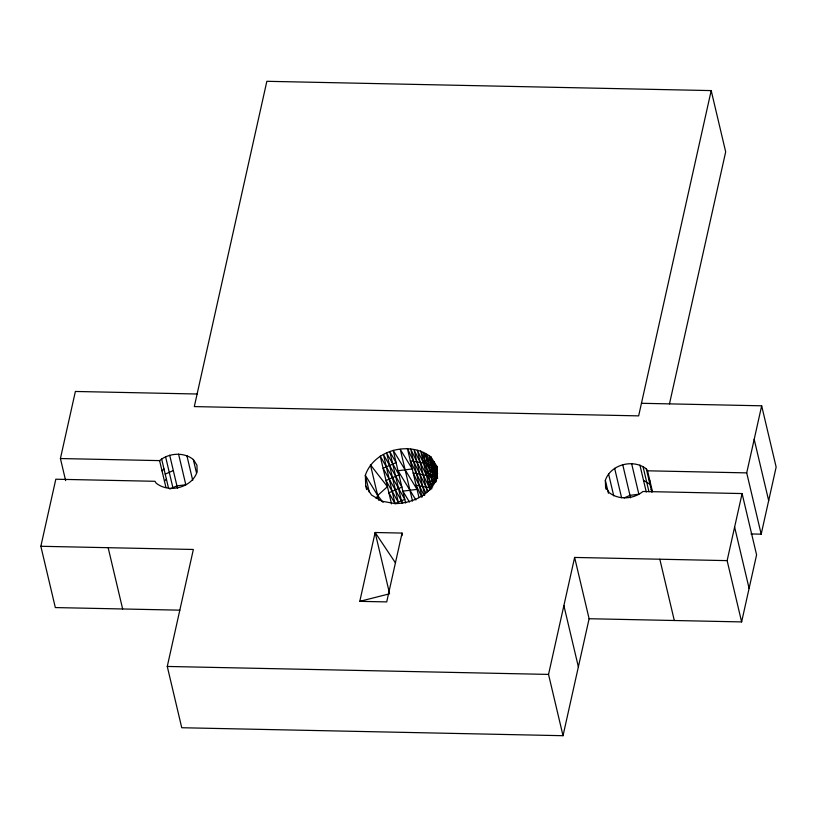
<?xml version="1.0" encoding="UTF-8"?>
<svg xmlns="http://www.w3.org/2000/svg" width="817" height="817" viewBox="0 0 817 817"><rect width="100%" height="100%" fill="white"/><g stroke="black" fill="none" stroke-linecap="round" stroke-linejoin="round"><path stroke-width="1.23" d="M402.046 535.625L402.066 533.072L375.136 532.51L359.786 601.343L386.717 601.904L402.066 533.072M179.873 610.166L55.331 607.572L40.85 546.287L55.811 479.222L154.985 481.295L156.159 483.153C169.068 493.519 191.842 487.78 197.163 471.787L196.928 465.169L193.312 459.481C183.713 451.791 168.823 452.955 159.591 460.614L60.417 458.541L75.378 391.466L197.111 394.008M589.108 618.724L741.622 621.911L727.13 560.625L574.627 557.439L589.108 618.724L563.025 735.698L181.752 727.733L167.271 666.447L193.353 549.473L40.85 546.287M563.025 735.698L548.534 674.413L574.627 557.439M711.198 90.595L638.649 415.873L194.303 406.59L266.853 81.302L711.198 90.595L725.68 151.87L669.47 403.904M727.13 560.625L742.091 493.56L642.918 491.487C633.696 499.146 618.806 500.31 609.196 492.62L605.591 486.932L605.346 480.314C610.677 464.322 633.441 458.582 646.349 468.948L647.534 470.806L652.456 491.64M751.017 533.95L761.189 534.165L746.707 472.88L761.669 405.804L641.457 403.292M741.622 621.911L756.583 554.845L742.091 493.56M761.189 534.165L776.15 467.089L761.669 405.804M429.926 456.458L435.961 481.989L434.144 476.515L425.667 462.657L427.046 459.103L423.257 452.444L431.836 488.76M434.542 483.644L428.088 472.869L429.456 469.315L433.551 471.777L436.564 479.906M432.663 486.891L430.498 483.082L431.876 479.528L435.349 481.622L429.313 456.09L433.408 467.314L433.551 471.777L431.723 466.303L427.046 459.103L431.131 461.564L430.998 457.101C410.328 440.506 373.869 449.687 365.342 475.3L365.73 485.901L366.598 489.577M376.147 498.605L377.679 495.459L387.442 486.677L370.428 464.812L378.833 500.361M162.011 470.827L164.003 469.029M164.421 481.039L166.423 479.242M165.208 474.136L173.316 470.561M169.844 489.015L176.942 485.89L185.816 484.757L178.576 454.119M365.73 485.901L371.51 495L381.835 501.209L395.111 503.589L404.772 499.34L380.201 456.039L391.506 503.844M624.188 497.91L629.978 495.357L638.853 494.224L631.612 463.586M359.786 601.343L389.617 593.796M395.04 503.629L383.449 454.609L401.882 487.085L388.892 492.804L395.04 503.629C412.524 503.313 431.631 494.551 437.166 476.801L436.778 466.201L430.998 457.101L436.503 480.386M647.534 470.806L746.707 472.88M167.271 666.447L548.534 674.413M643.52 480.396L649.975 484.267M433.408 467.314L423.094 461.105L428.088 472.869M383.091 502.414L377.679 495.459L365.342 475.3L369.396 492.457M395.489 562.913L375.136 532.51L389.331 592.57M428.251 464.209L432.928 471.409L434.756 476.883M430.661 474.422L435.349 481.622M648.759 479.16L649.944 481.019M651.18 489.373L652.354 491.231M415.914 500.024L398.012 470.745L412.228 468.938L400.289 449.411L412.503 501.076M409.47 502.016L402.842 491.17L417.058 489.363L393.191 450.32L405.64 503.017M402.679 502.976L383.102 468.294L396.082 462.575L389.842 451.791L402.015 503.262M428.118 491.344L407.397 448.502L418.988 497.533M425.841 492.896L410.297 460.768L423.574 463.147L417.354 450.3L427.209 491.967M424.074 495.51L413.198 473.023L426.474 475.402L414.035 449.697L424.758 495.051M421.786 497.053L416.088 485.278L429.364 487.657L410.716 449.105L422.021 496.899M425.667 462.657L420.673 450.892L429.946 490.108M430.498 483.082L425.504 471.317L435.829 477.526L435.9 479.763M431.1 489.015L427.914 481.53L433.081 484.634L425.841 453.997L430.518 461.197L432.346 466.67M437.565 473.543L433.888 461.656L437.585 477.271M430.998 457.101L437.616 478.507M754.183 439.342L768.674 500.627M734.616 527.098L749.097 588.373M646.349 468.948L651.854 492.232M643.122 467.007L648.974 491.763M639.905 465.067L646.278 492.038M659.819 559.226L674.311 620.501M622.738 464.71L630.561 497.808M614.629 468.284L621.594 497.747M608.522 473.768L613.741 495.827M605.346 480.314L608.41 493.274M605.591 486.932L606.163 489.383M563.883 605.601L578.375 666.876M437.361 468.652L436.778 466.201L437.473 469.949M193.312 459.481L196.499 472.961M186.868 455.6L192.72 480.355M169.701 455.243L177.524 488.341M165.647 457.03L172.887 487.678M161.592 458.817L168.547 488.239M159.591 460.614L165.974 487.575M108.161 547.696L122.642 608.971M60.417 458.541L65.636 480.6M398.982 474.83L386.002 480.549L398.288 502.2L386.696 453.18L398.982 474.83"/></g></svg>
